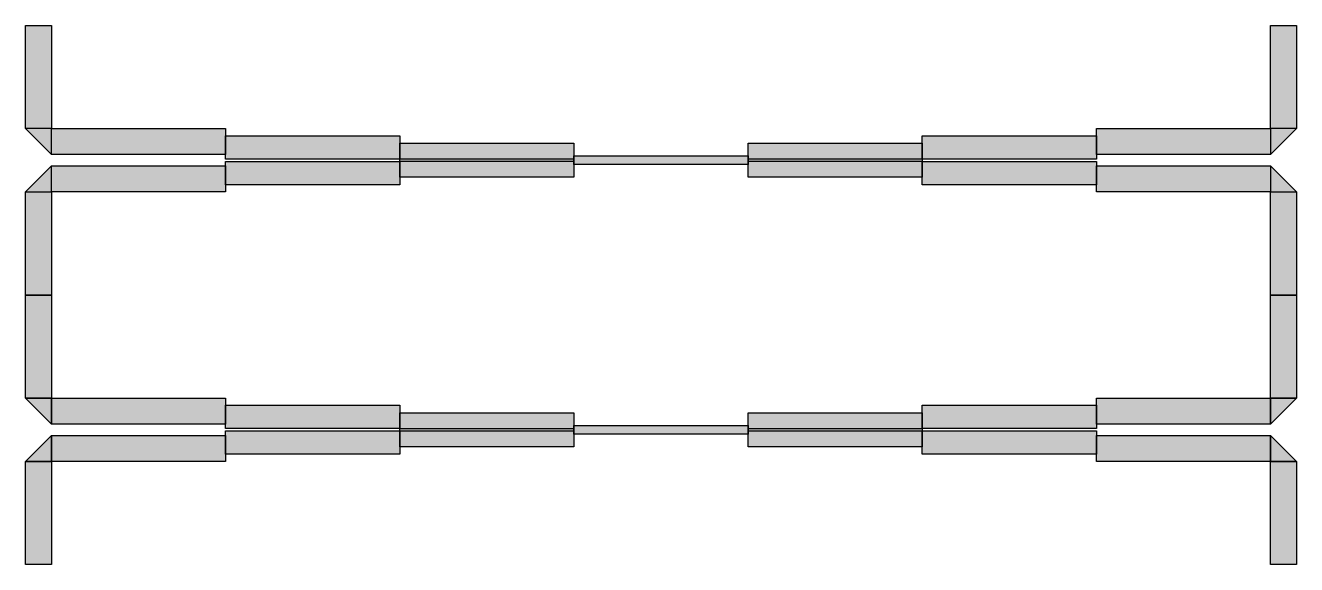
# Model space of a CAD drawing. Header units: millimetres. Extents: x -0.6 to 61, y -13.1 to 13.1.
import ezdxf

# ---------------------------------------------------------------- set-up
doc = ezdxf.new("R2010")
doc.units = ezdxf.units.MM
doc.header["$MEASUREMENT"] = 0
doc.layers.add('cond', color=3, linetype='Continuous', true_color=0x00ff00)
doc.layers.add('cond2', color=5, linetype='Continuous', true_color=0x0000ff)

msp = doc.modelspace()

# ---------------------------------------------------------------- hatches: boundary and pattern name
at = {"layer": 'cond'}
for points in [[(-0.63, 8.06), (-0.63, 13.06), (0.63, 13.06), (0.63, 8.06)], [(0.63, 8.06), (-0.63, 8.06), (0.63, 6.8)], [(0.63, 6.8), (0.63, 8.06), (9.07, 8.06), (9.07, 6.8)], [(9.07, 6.585), (9.07, 7.715), (17.51, 7.715), (17.51, 6.585)], [(17.51, 6.465), (17.51, 7.355), (25.95, 7.355), (25.95, 6.465)], [(25.95, 6.315), (25.95, 6.745), (34.39, 6.745), (34.39, 6.315)], [(34.39, 5.705), (34.39, 6.595), (42.83, 6.595), (42.83, 5.705)], [(42.83, 5.345), (42.83, 6.475), (51.27, 6.475), (51.27, 5.345)], [(51.27, 5), (51.27, 6.26), (59.71, 6.26), (59.71, 5)], [(59.71, 5), (60.97, 5), (59.71, 6.26)], [(59.71, 0), (59.71, 5), (60.97, 5), (60.97, 0)], [(59.71, -5), (59.71, 0), (60.97, 0), (60.97, -5)], [(42.83, -6.475), (42.83, -5.345), (51.27, -5.345), (51.27, -6.475)], [(51.27, -6.26), (51.27, -5), (59.71, -5), (59.71, -6.26)], [(59.71, -5), (60.97, -5), (59.71, -6.26)], [(34.39, -6.595), (34.39, -5.705), (42.83, -5.705), (42.83, -6.595)], [(9.07, -7.715), (9.07, -6.585), (17.51, -6.585), (17.51, -7.715)], [(17.51, -7.355), (17.51, -6.465), (25.95, -6.465), (25.95, -7.355)], [(25.95, -6.745), (25.95, -6.315), (34.39, -6.315), (34.39, -6.745)], [(0.63, -8.06), (-0.63, -8.06), (0.63, -6.8)], [(0.63, -8.06), (0.63, -6.8), (9.07, -6.8), (9.07, -8.06)], [(-0.63, -13.06), (-0.63, -8.06), (0.63, -8.06), (0.63, -13.06)]]:
    msp.add_hatch(color=256, dxfattribs=at).paths.add_polyline_path(points)
at = {"layer": 'cond2'}
for points in [[(59.71, 8.06), (59.71, 13.06), (60.97, 13.06), (60.97, 8.06)], [(51.27, 6.8), (51.27, 8.06), (59.71, 8.06), (59.71, 6.8)], [(59.71, 8.06), (59.71, 6.8), (60.97, 8.06)], [(42.83, 6.585), (42.83, 7.715), (51.27, 7.715), (51.27, 6.585)], [(34.39, 6.465), (34.39, 7.355), (42.83, 7.355), (42.83, 6.465)], [(0.63, 5), (0.63, 6.26), (-0.63, 5)], [(0.63, 5), (0.63, 6.26), (9.07, 6.26), (9.07, 5)], [(9.07, 5.345), (9.07, 6.475), (17.51, 6.475), (17.51, 5.345)], [(17.51, 5.705), (17.51, 6.595), (25.95, 6.595), (25.95, 5.705)], [(25.95, 6.315), (25.95, 6.745), (34.39, 6.745), (34.39, 6.315)], [(-0.63, 0), (-0.63, 5), (0.63, 5), (0.63, 0)], [(-0.63, -5), (-0.63, 0), (0.63, 0), (0.63, -5)], [(0.63, -5), (0.63, -6.26), (-0.63, -5)], [(0.63, -6.26), (0.63, -5), (9.07, -5), (9.07, -6.26)], [(9.07, -6.475), (9.07, -5.345), (17.51, -5.345), (17.51, -6.475)], [(17.51, -6.595), (17.51, -5.705), (25.95, -5.705), (25.95, -6.595)], [(25.95, -6.745), (25.95, -6.315), (34.39, -6.315), (34.39, -6.745)], [(34.39, -7.355), (34.39, -6.465), (42.83, -6.465), (42.83, -7.355)], [(42.83, -7.715), (42.83, -6.585), (51.27, -6.585), (51.27, -7.715)], [(51.27, -8.06), (51.27, -6.8), (59.71, -6.8), (59.71, -8.06)], [(59.71, -8.06), (59.71, -6.8), (60.97, -8.06)], [(59.71, -13.06), (59.71, -8.06), (60.97, -8.06), (60.97, -13.06)]]:
    msp.add_hatch(color=256, dxfattribs=at).paths.add_polyline_path(points)

# ---------------------------------------------------------------- linework, layer by layer
at = {"layer": 'cond'}
for points in [[(-0.63, 8.06), (-0.63, 13.06), (0.63, 13.06), (0.63, 8.06), (-0.63, 8.06)], [(0.63, 8.06), (-0.63, 8.06), (0.63, 6.8), (0.63, 8.06)], [(0.63, 6.8), (0.63, 8.06), (9.07, 8.06), (9.07, 6.8), (0.63, 6.8)], [(9.07, 6.585), (9.07, 7.715), (17.51, 7.715), (17.51, 6.585), (9.07, 6.585)], [(17.51, 6.465), (17.51, 7.355), (25.95, 7.355), (25.95, 6.465), (17.51, 6.465)], [(25.95, 6.315), (25.95, 6.745), (34.39, 6.745), (34.39, 6.315), (25.95, 6.315)], [(34.39, 5.705), (34.39, 6.595), (42.83, 6.595), (42.83, 5.705), (34.39, 5.705)], [(42.83, 5.345), (42.83, 6.475), (51.27, 6.475), (51.27, 5.345), (42.83, 5.345)], [(51.27, 5), (51.27, 6.26), (59.71, 6.26), (59.71, 5), (51.27, 5)], [(59.71, 5), (60.97, 5), (59.71, 6.26), (59.71, 5)], [(59.71, 0), (59.71, 5), (60.97, 5), (60.97, 0), (59.71, 0)], [(59.71, -5), (59.71, 0), (60.97, 0), (60.97, -5), (59.71, -5)], [(42.83, -6.475), (42.83, -5.345), (51.27, -5.345), (51.27, -6.475), (42.83, -6.475)], [(51.27, -6.26), (51.27, -5), (59.71, -5), (59.71, -6.26), (51.27, -6.26)], [(59.71, -5), (60.97, -5), (59.71, -6.26), (59.71, -5)], [(34.39, -6.595), (34.39, -5.705), (42.83, -5.705), (42.83, -6.595), (34.39, -6.595)], [(9.07, -7.715), (9.07, -6.585), (17.51, -6.585), (17.51, -7.715), (9.07, -7.715)], [(17.51, -7.355), (17.51, -6.465), (25.95, -6.465), (25.95, -7.355), (17.51, -7.355)], [(25.95, -6.745), (25.95, -6.315), (34.39, -6.315), (34.39, -6.745), (25.95, -6.745)], [(0.63, -8.06), (-0.63, -8.06), (0.63, -6.8), (0.63, -8.06)], [(0.63, -8.06), (0.63, -6.8), (9.07, -6.8), (9.07, -8.06), (0.63, -8.06)], [(-0.63, -13.06), (-0.63, -8.06), (0.63, -8.06), (0.63, -13.06), (-0.63, -13.06)]]:
    msp.add_lwpolyline(points, close=True, dxfattribs=at)
at = {"layer": 'cond2'}
for points in [[(59.71, 8.06), (59.71, 13.06), (60.97, 13.06), (60.97, 8.06), (59.71, 8.06)], [(51.27, 6.8), (51.27, 8.06), (59.71, 8.06), (59.71, 6.8), (51.27, 6.8)], [(59.71, 8.06), (59.71, 6.8), (60.97, 8.06), (59.71, 8.06)], [(42.83, 6.585), (42.83, 7.715), (51.27, 7.715), (51.27, 6.585), (42.83, 6.585)], [(34.39, 6.465), (34.39, 7.355), (42.83, 7.355), (42.83, 6.465), (34.39, 6.465)], [(0.63, 5), (0.63, 6.26), (-0.63, 5), (0.63, 5)], [(0.63, 5), (0.63, 6.26), (9.07, 6.26), (9.07, 5), (0.63, 5)], [(9.07, 5.345), (9.07, 6.475), (17.51, 6.475), (17.51, 5.345), (9.07, 5.345)], [(17.51, 5.705), (17.51, 6.595), (25.95, 6.595), (25.95, 5.705), (17.51, 5.705)], [(25.95, 6.315), (25.95, 6.745), (34.39, 6.745), (34.39, 6.315), (25.95, 6.315)], [(-0.63, 0), (-0.63, 5), (0.63, 5), (0.63, 0), (-0.63, 0)], [(-0.63, -5), (-0.63, 0), (0.63, 0), (0.63, -5), (-0.63, -5)], [(0.63, -5), (0.63, -6.26), (-0.63, -5), (0.63, -5)], [(0.63, -6.26), (0.63, -5), (9.07, -5), (9.07, -6.26), (0.63, -6.26)], [(9.07, -6.475), (9.07, -5.345), (17.51, -5.345), (17.51, -6.475), (9.07, -6.475)], [(17.51, -6.595), (17.51, -5.705), (25.95, -5.705), (25.95, -6.595), (17.51, -6.595)], [(25.95, -6.745), (25.95, -6.315), (34.39, -6.315), (34.39, -6.745), (25.95, -6.745)], [(34.39, -7.355), (34.39, -6.465), (42.83, -6.465), (42.83, -7.355), (34.39, -7.355)], [(42.83, -7.715), (42.83, -6.585), (51.27, -6.585), (51.27, -7.715), (42.83, -7.715)], [(51.27, -8.06), (51.27, -6.8), (59.71, -6.8), (59.71, -8.06), (51.27, -8.06)], [(59.71, -8.06), (59.71, -6.8), (60.97, -8.06), (59.71, -8.06)], [(59.71, -13.06), (59.71, -8.06), (60.97, -8.06), (60.97, -13.06), (59.71, -13.06)]]:
    msp.add_lwpolyline(points, close=True, dxfattribs=at)

doc.saveas('drawing.dxf')
